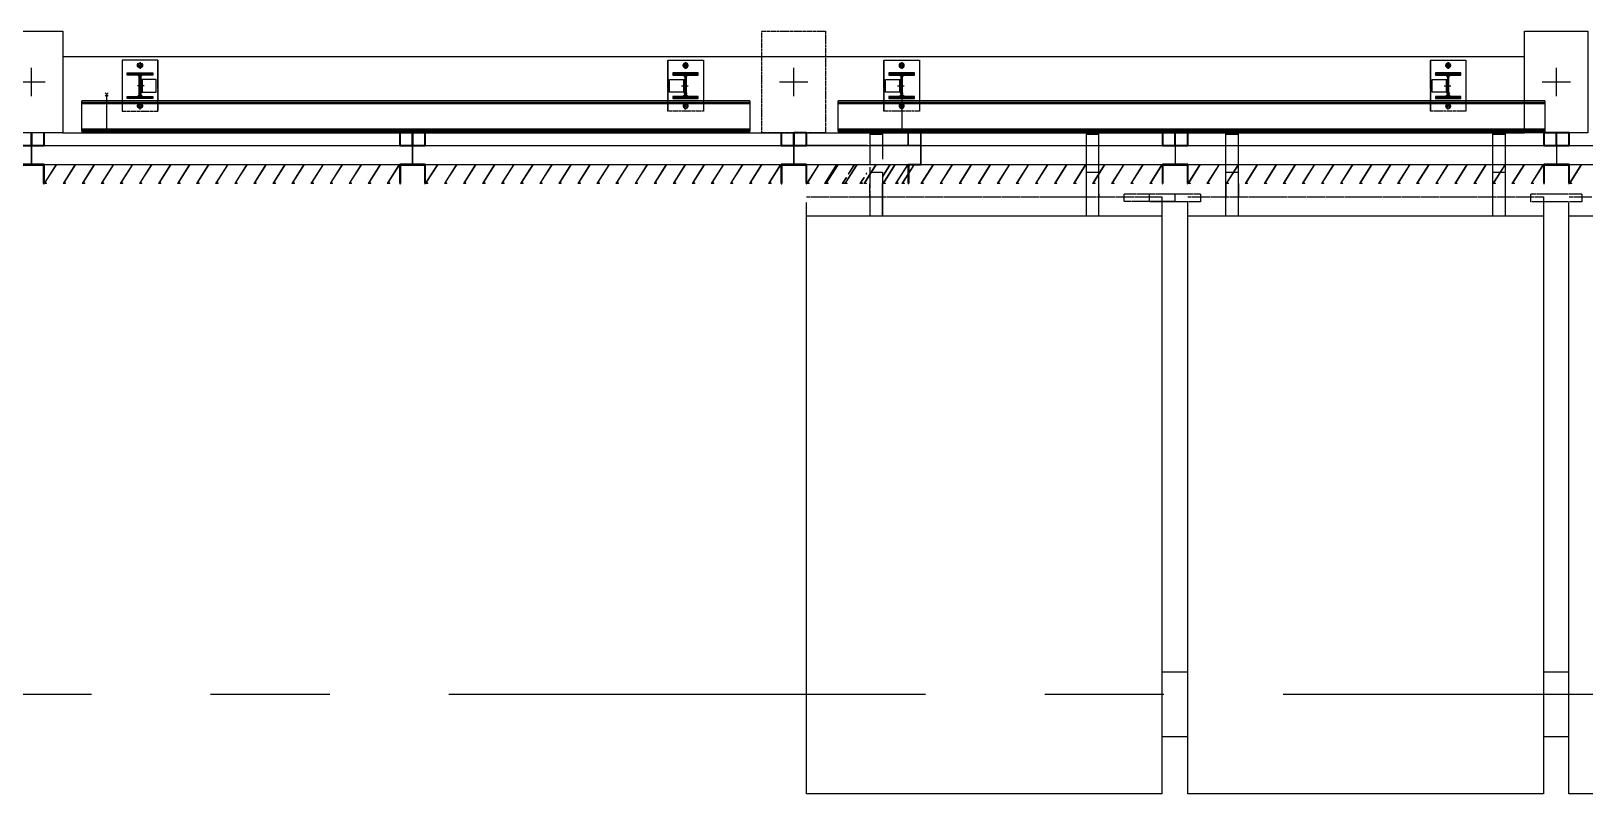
# Model space of a CAD drawing. Header units: millimetres. Extents: x 2519235 to 7246330, y 25937 to 201821.
# Drawn here: x 2530560 to 2536673, y 134715 to 137717 of the extents above; entities that cross this region are included whole.
import ezdxf
from ezdxf.enums import TextEntityAlignment as Align

# ---------------------------------------------------------------- set-up
doc = ezdxf.new("R2010")
doc.units = ezdxf.units.MM
for name, pattern in [('DXK_LINE_DOT2', [3.9198, 1.9599, -1.9599]), ('HIDDEN2', [4.7625, 3.175, -1.5875]), ('TA_GL_005.00000', [13.75, 5, -1.25, 1.25, -1.25, 5]), ('Xref-PLAN-106.940$0$HIDDEN2', [4.7625, 3.175, -1.5875])]:
    doc.linetypes.add(name, pattern=pattern)
for name, color, linetype in [('000 - 0_HIDE_OBJ_FRAMING_DEF_SUB_1', 7, 'Continuous'), ('000 - 0_SYM_DWG_GRID-BUBBLE_MAIN_COLOR_1', 7, 'Continuous'), ('000 - 0_SYM_DWG_GRIDLINE_MAIN_COLOR_251', 7, 'Continuous'), ('000 - EXISTING_CANOPY_MAIN_COLOR_1', 7, 'Continuous'), ('_BOLT-M10', 7, 'Continuous'), ('_C-SC', 7, 'Continuous'), ('_Hatch', 7, 'Continuous'), ('_LOUVER-SB', 7, 'Continuous'), ('A-GENM', 7, 'Continuous'), ('A-GLAZ-CURT', 7, 'Continuous'), ('Xref-PLAN-106.940$0$_C400-250', 7, 'Continuous'), ('Xref-PLAN-106.940$0$_Col-BOTTOM', 7, 'Xref-PLAN-106.940$0$HIDDEN2'), ('Xref-PLAN-106.940$0$_PP-Dim', 7, 'Continuous')]:
    doc.layers.add(name, color=color, linetype=linetype)
doc.styles.add('Arial', font='arial.ttf', dxfattribs={"height": 300})
doc.styles.add('TA', font='', dxfattribs={"height": 4.5})
doc.styles.get('TA').set_extended_font_data('Cordia New')

# ---------------------------------------------------------------- blocks, each defined once
blk = doc.blocks.new('_C-SC')
at = {"layer": '_Hatch'}
h = blk.add_hatch(dxfattribs=at)
h.set_pattern_fill('STEEL', scale=1.5)
h.set_pattern_definition([(45, (-1941.0177, -2436.031), (-3.367596, 3.367596), []), (45, (-1941.0177, -2433.6497), (-3.367596, 3.367596), [])])
h.paths.add_polyline_path([(3, 67), (3, 3, 0.414214), (13, -7), (50, -7), (50, -15), (-50, -15), (-50, -7), (-13, -7, 0.414214), (-3, 3), (-3, 67, 0.414214), (-13, 77), (-50, 77), (-50, 85), (50, 85), (50, 77), (13, 77, 0.414214)])
at = {"color": 7, "linetype": 'Continuous'}
for p, q in [((70, 135), (-70, 135)), ((-70, 135), (-70, -25)), ((70, 135), (70, -25))]:
    blk.add_line(p, q, dxfattribs=at)
at = {"color": 7, "linetype": 'DXK_LINE_DOT2'}
for p, q in [((-70, 135), (-70, -25)), ((70, 135), (-70, 135)), ((70, -25), (70, 135))]:
    blk.add_line(p, q, dxfattribs=at)
at = {"color": 7, "linetype": 'HIDDEN2'}
for p, q in [((-70, -25), (-70, -65)), ((-70, -30.1), (-70, -65)), ((70, -65), (70, -25)), ((70, -30.1), (70, -65)), ((-70, -65), (70, -65)), ((-70, -65), (70, -65))]:
    blk.add_line(p, q, dxfattribs=at)
at = {"color": 7}
blk.add_lwpolyline([(-50, 85), (50, 85), (50, 77), (13, 77, 0.414214), (3, 67), (3, 3, 0.414214), (13, -7), (50, -7), (50, -15), (-50, -15), (-50, -7), (-13, -7, 0.414214), (-3, 3), (-3, 67, 0.414214), (-13, 77), (-50, 77)], format="xyb", close=True, dxfattribs=at)
for points in [[(63, 60), (3, 60), (3, 10), (63, 10)], [(63, 60), (8, 60), (8, 10), (63, 10)]]:
    blk.add_lwpolyline(points, close=True, dxfattribs=at)
at = {"layer": '_BOLT-M10', "color": 7}
for p, q in [((0, 128.1), (0, 101.9)), ((-11.7, 115), (11.7, 115)), ((16, 35), (-10, 35)), ((3, 42), (-3, 42)), ((3, 28), (-3, 28)), ((8, 42), (3, 42)), ((8, 28), (3, 28))]:
    blk.add_line(p, q, dxfattribs=at)
blk.add_lwpolyline([(-8, 110.4), (0, 105.8), (8, 110.4), (8, 119.6), (0, 124.2), (-8, 119.6)], close=True, dxfattribs=at)
for radius in [10, 6.93]:
    blk.add_circle((0, 115), radius, dxfattribs=at)
at = {"layer": 'Defpoints', "color": 7}
for p, q in [((6.4, -6.4), (-6.4, 6.4)), ((-6.4, -6.4), (6.4, 6.4))]:
    blk.add_line(p, q, dxfattribs=at)
at = {"layer": 'Defpoints', "color": 7, "linetype": 'HIDDEN2'}
for p, q in [((-11.7, -45), (11.7, -45)), ((0, -58.1), (0, -31.9))]:
    blk.add_line(p, q, dxfattribs=at)
blk.add_lwpolyline([(-8, -40.4), (0, -35.8), (8, -40.4), (8, -49.6), (0, -54.2), (-8, -49.6)], close=True, dxfattribs=at)
for radius in [10, 6.93]:
    blk.add_circle((0, -45), radius, dxfattribs=at)
blk = doc.blocks.new('*U364')
at = {"color": 7}
for p, q in [((2530.7, -25), (-97.1, -25)), ((-97.1, -144.9), (-97.1, -25)), ((-97.1, -30.1), (2530.7, -30.1)), ((-97.1, -35.4), (2530.7, -35.4)), ((2530.7, -25), (2530.7, -144.9)), ((-97.1, -134.5), (2530.7, -134.5)), ((-97.1, -139.6), (2530.7, -139.6)), ((-97.1, -144.9), (2530.7, -144.9))]:
    blk.add_line(p, q, dxfattribs=at)
at = {"layer": 'Defpoints', "color": 7}
for p, q in [((6.4, -6.4), (-6.4, 6.4)), ((-6.4, -6.4), (6.4, 6.4)), ((0, 0), (0, -144.9))]:
    blk.add_line(p, q, dxfattribs=at)
blk = doc.blocks.new('DPA_CP_Entrance Louver Grill Vertical - Louver Grill Vertical Z-27946342-ENTRANCE 1 - LOWER ROOF LEVEL PLAN')
at = {"layer": '000 - 0_HIDE_OBJ_FRAMING_DEF_SUB_1', "color": 7, "lineweight": 35}
for p, q in [((-700, 200), (-702, 200)), ((-702, 200), (-702, 127)), ((-700, 125), (-700, 200)), ((702, 200), (700, 200)), ((700, 200), (700, 125)), ((702, 127), (702, 200)), ((-702, 127), (-750, 127)), ((-750, 127), (-750, 125)), ((-750, 125), (-700, 125)), ((700, 125), (750, 125)), ((750, 127), (702, 127)), ((750, 125), (750, 127)), ((-700, 50), (-750, 50)), ((-750, 50), (-750, 0.1)), ((-700, 0.1), (-700, 50)), ((750, 50), (700, 50)), ((700, 50), (700, 0)), ((700, 0), (750, 0)), ((750, 0), (750, 50))]:
    blk.add_line(p, q, dxfattribs=at)
at = {"layer": '000 - 0_HIDE_OBJ_FRAMING_DEF_SUB_1', "color": 7}
for p, q in [((-750, 50), (-750, 125)), ((750, 125), (-750, 125)), ((750, 125), (750, 50)), ((750, 50), (-750, 50))]:
    blk.add_line(p, q, dxfattribs=at)
blk = doc.blocks.new('DPA_CP_Entrance Louver Grill Vertical - Louver Grill Vertical Z-V2-ENTRANCE 1 - LOWER ROOF LEVEL PLAN')
at = {"layer": '000 - 0_HIDE_OBJ_FRAMING_DEF_SUB_1', "color": 7, "lineweight": 35}
for p, q in [((-700, 200), (-702, 200)), ((-702, 200), (-702, 127)), ((-700, 125), (-700, 200)), ((702, 200), (700, 200)), ((700, 200), (700, 125)), ((702, 127), (702, 200)), ((-702, 127), (-750, 127)), ((-750, 127), (-750, 125)), ((-750, 125), (-700, 125)), ((700, 125), (750, 125)), ((750, 127), (702, 127)), ((750, 125), (750, 127)), ((-700, 50), (-750, 50)), ((-750, 50), (-750, 0)), ((-750, 0), (-700, 0)), ((-700, 0), (-700, 50)), ((750, 50), (700, 50)), ((700, 50), (700, 0.1)), ((750, 0.1), (750, 50))]:
    blk.add_line(p, q, dxfattribs=at)
at = {"layer": '000 - 0_HIDE_OBJ_FRAMING_DEF_SUB_1', "color": 7}
for p, q in [((-750, 50), (-750, 125)), ((750, 125), (-750, 125)), ((750, 125), (750, 50)), ((750, 50), (-750, 50))]:
    blk.add_line(p, q, dxfattribs=at)
blk = doc.blocks.new('GM_Louver Grill Vertical Z1 - Z Profile-27946408-ENTRANCE 1 - LOWER ROOF LEVEL PLAN')
at = {"layer": '000 - 0_HIDE_OBJ_FRAMING_DEF_SUB_1', "color": 7, "lineweight": 9}
for p, q in [((46.4, 73), (0.1, 0)), ((3.7, 2), (50, 75)), ((50, 75), (40, 75)), ((40, 75), (40, 73)), ((40, 73), (46.4, 73)), ((0.1, 0), (30, 0)), ((30, 2), (3.7, 2)), ((30, 0), (30, 2))]:
    blk.add_line(p, q, dxfattribs=at)
blk = doc.blocks.new('DPA_CP_Entrance Louver Grill Vertical - Louver Grill Vertical Z-27953553-ENTRANCE 1 - LOWER ROOF LEVEL PLAN')
at = {"layer": '000 - 0_HIDE_OBJ_FRAMING_DEF_SUB_1', "color": 7, "lineweight": 35}
for p, q in [((-650, 200), (-652, 200)), ((-652, 200), (-652, 127)), ((-650, 125), (-650, 200)), ((652, 200), (650, 200)), ((650, 200), (650, 125)), ((652, 127), (652, 200)), ((-652, 127), (-700, 127)), ((-700, 127), (-700, 125)), ((-700, 125), (-650, 125)), ((650, 125), (700, 125)), ((700, 127), (652, 127)), ((700, 125), (700, 127)), ((-650, 50), (-700, 50)), ((-700, 50), (-700, 0)), ((-700, 0), (-650, 0)), ((-650, 0), (-650, 50)), ((700, 50), (650, 50)), ((650, 50), (650, 0)), ((650, 0), (700, 0)), ((700, 0), (700, 50))]:
    blk.add_line(p, q, dxfattribs=at)
at = {"layer": '000 - 0_HIDE_OBJ_FRAMING_DEF_SUB_1', "color": 7}
for p, q in [((-700, 50), (-700, 125)), ((700, 125), (-700, 125)), ((700, 125), (700, 50)), ((700, 50), (-700, 50))]:
    blk.add_line(p, q, dxfattribs=at)
blk = doc.blocks.new('DPA_CP_Entrance Louver Grill Vertical - Louver Grill Vertical Z-27954336-ENTRANCE 1 - LOWER ROOF LEVEL PLAN')
at = {"layer": '000 - 0_HIDE_OBJ_FRAMING_DEF_SUB_1', "color": 7}
for p, q in [((-200, 200), (-202, 200)), ((-202, 200), (-202, 127)), ((-202, 127), (-202, 200)), ((-202, 200), (-200, 200)), ((-200, 125), (-200, 200)), ((-200, 200), (-200, 125)), ((202, 200), (200, 200)), ((200, 200), (200, 125)), ((200, 125), (200, 200)), ((200, 200), (202, 200)), ((202, 127), (202, 200)), ((202, 200), (202, 127)), ((-202, 127), (-250, 127)), ((-250, 127), (-250, 125)), ((-250, 125), (-250, 127)), ((-250, 127), (-202, 127)), ((-250, 125), (-200, 125)), ((-200, 125), (-250, 125)), ((-250, 50), (-250, 125)), ((-250, 125), (-250, 50)), ((-99.2, 125), (-250, 125)), ((-99.2, 125), (-250, 125)), ((-250, 50), (-250, 125)), ((-250, 125), (-250, 50)), ((-99.2, 125), (-250, 125)), ((-99.2, 125), (-250, 125)), ((250, 125), (-36.3, 125)), ((250, 125), (-36.3, 125)), ((250, 125), (-36.3, 125)), ((250, 125), (-36.3, 125)), ((200, 125), (250, 125)), ((250, 125), (200, 125)), ((250, 127), (202, 127)), ((202, 127), (250, 127)), ((250, 125), (250, 127)), ((250, 127), (250, 125)), ((250, 50), (250, 125)), ((250, 125), (250, 50)), ((250, 50), (250, 125)), ((250, 125), (250, 50)), ((-250, 50), (-250, 0)), ((-200, 50), (-250, 50)), ((-250, 50), (-200, 50)), ((-250, 0), (-250, 50)), ((-250, 50), (-99.2, 50)), ((-99.2, 50), (-250, 50)), ((-250, 50), (-49.2, 50)), ((-49.2, 50), (-250, 50)), ((-250, 0), (-200, 0)), ((-200, 0), (-250, 0)), ((-200, 0), (-200, 50)), ((-200, 50), (-200, 0)), ((-39.2, 50), (250, 50)), ((250, 50), (-39.2, 50)), ((-39.2, 50), (250, 50)), ((250, 50), (-39.2, 50)), ((200, 50), (200, 0)), ((250, 50), (200, 50)), ((200, 50), (250, 50)), ((200, 0), (200, 50)), ((200, 0), (250, 0)), ((250, 0), (200, 0)), ((250, 0), (250, 50)), ((250, 50), (250, 0))]:
    blk.add_line(p, q, dxfattribs=at)
blk = doc.blocks.new('DPA_CP_Entrance Louver Grill Vertical - Louver Grill Vertical Z-27954203-ENTRANCE 1 - LOWER ROOF LEVEL PLAN')
at = {"layer": '000 - 0_HIDE_OBJ_FRAMING_DEF_SUB_1', "color": 7}
for p, q in [((-750, 127), (-750, 125)), ((-750, 125), (-750, 127)), ((-750, 125), (-744, 125)), ((-744, 125), (-750, 125)), ((-750, 50), (-750, 125)), ((-750, 125), (-750, 50)), ((-744, 125), (-750, 125)), ((-744, 125), (-750, 125)), ((-750, 50), (-750, 125)), ((-750, 125), (-750, 50)), ((-744, 125), (-750, 125)), ((-744, 125), (-750, 125)), ((-750, 50), (-750, 0)), ((-750, 0), (-750, 50))]:
    blk.add_line(p, q, dxfattribs=at)
blk = doc.blocks.new('GM_Louver Grill Vertical Z1 - Z Profile-27954269-ENTRANCE 1 - LOWER ROOF LEVEL PLAN')
at = {"layer": '000 - 0_HIDE_OBJ_FRAMING_DEF_SUB_1', "color": 7, "lineweight": 9}
for p, q in [((46.4, 73), (0.1, 0)), ((0.1, 0), (46.4, 73)), ((3.7, 2), (50, 75)), ((50, 75), (3.7, 2)), ((50, 75), (40, 75)), ((40, 75), (40, 73)), ((40, 73), (40, 75)), ((40, 75), (50, 75)), ((40, 73), (46.4, 73)), ((46.4, 73), (40, 73)), ((0.1, 0), (30, 0)), ((30, 0), (0.1, 0)), ((30, 2), (3.7, 2)), ((3.7, 2), (30, 2)), ((30, 0), (30, 2)), ((30, 2), (30, 0))]:
    blk.add_line(p, q, dxfattribs=at)
blk = doc.blocks.new('GM_Louver Grill Vertical Z1 - Z Profile-V106-ENTRANCE 1 - LOWER ROOF LEVEL PLAN')
at = {"layer": '000 - 0_HIDE_OBJ_FRAMING_DEF_SUB_1', "color": 7, "lineweight": 9}
for p, q in [((46.4, 73), (32.3, 50.9)), ((32.3, 50.9), (46.4, 73)), ((34.7, 50.9), (50, 75)), ((50, 75), (34.7, 50.9)), ((50, 75), (40, 75)), ((40, 75), (40, 73)), ((40, 73), (40, 75)), ((40, 75), (50, 75)), ((40, 73), (46.4, 73)), ((46.4, 73), (40, 73)), ((24.7, 38.9), (0.1, 0)), ((0.1, 0), (24.7, 38.9)), ((0.1, 0), (30, 0)), ((30, 0), (0.1, 0)), ((3.7, 2), (27.1, 38.9)), ((27.1, 38.9), (3.7, 2)), ((30, 2), (3.7, 2)), ((3.7, 2), (30, 2)), ((30, 0), (30, 2)), ((30, 2), (30, 0))]:
    blk.add_line(p, q, dxfattribs=at)
blk = doc.blocks.new('GM_Louver Grill Vertical Z1 - Z Profile-V107-ENTRANCE 1 - LOWER ROOF LEVEL PLAN')
at = {"layer": '000 - 0_HIDE_OBJ_FRAMING_DEF_SUB_1', "color": 7, "lineweight": 9}
for p, q in [((46.4, 73), (32.3, 50.9)), ((32.3, 50.9), (46.4, 73)), ((34.7, 50.9), (50, 75)), ((50, 75), (34.7, 50.9)), ((50, 75), (40, 75)), ((40, 75), (40, 73)), ((40, 73), (40, 75)), ((40, 75), (50, 75)), ((40, 73), (46.4, 73)), ((46.4, 73), (40, 73)), ((23.7, 33.5), (27.1, 38.9)), ((24.7, 38.9), (23.7, 37.2)), ((23.7, 37.2), (24.7, 38.9)), ((27.1, 38.9), (23.7, 33.5)), ((30, 2), (23.7, 2)), ((23.7, 2), (30, 2)), ((23.7, 0), (30, 0)), ((30, 0), (23.7, 0)), ((30, 0), (30, 2)), ((30, 2), (30, 0))]:
    blk.add_line(p, q, dxfattribs=at)
blk = doc.blocks.new('GM_Louver Grill Vertical Z1 - Z Profile-V108-ENTRANCE 1 - LOWER ROOF LEVEL PLAN')
at = {"layer": '000 - 0_HIDE_OBJ_FRAMING_DEF_SUB_1', "color": 7, "lineweight": 9}
for p, q in [((30.8, 48.5), (0.1, 0)), ((0.1, 0), (30.8, 48.5)), ((0.1, 0), (30, 0)), ((30, 0), (0.1, 0)), ((3.7, 2), (30.8, 44.8)), ((30.8, 44.8), (3.7, 2)), ((30, 2), (3.7, 2)), ((3.7, 2), (30, 2)), ((30, 0), (30, 2)), ((30, 2), (30, 0))]:
    blk.add_line(p, q, dxfattribs=at)
blk = doc.blocks.new('A$C7e7c92b9')
at = {"layer": 'A-GENM', "color": 7, "lineweight": 9, "rotation": 180}
for p in [(118720.2, 9933.5), (118793.7, 9933.5), (118867.2, 9933.5), (118940.8, 9933.5), (119014.3, 9933.5), (119087.8, 9933.5), (119161.4, 9933.5), (119234.9, 9933.5), (119308.4, 9933.5), (119381.9, 9933.5), (119455.5, 9933.5), (119529, 9933.5), (119602.5, 9933.5), (119676.1, 9933.5), (119749.6, 9933.5), (119823.1, 9933.5), (119896.6, 9933.5), (119970.2, 9933.5), (120120.2, 9933.5), (120195.2, 9933.5), (120270.2, 9933.5), (120345.2, 9933.5), (120420.2, 9933.5), (120495.2, 9933.5), (120570.2, 9933.5), (120645.2, 9933.5), (120720.2, 9933.5), (120795.2, 9933.5), (120870.2, 9933.5), (120945.2, 9933.5), (121020.2, 9933.5), (121095.2, 9933.5), (121170.2, 9933.5), (121245.2, 9933.5), (121320.2, 9933.5), (121395.2, 9933.5), (121470.2, 9933.5), (121620.2, 9933.5), (121695.2, 9933.5), (121770.2, 9933.5), (121845.2, 9933.5), (121920.2, 9933.5), (121995.2, 9933.5), (122070.2, 9933.5), (122145.2, 9933.5), (122220.2, 9933.5), (122295.2, 9933.5), (122370.2, 9933.5), (122445.2, 9933.5), (122520.2, 9933.5), (122595.2, 9933.5), (122670.2, 9933.5), (122745.2, 9933.5), (122820.2, 9933.5), (122895.2, 9933.5), (122970.2, 9933.5), (123120.2, 9933.5), (123195.2, 9933.5), (123270.2, 9933.5), (123345.2, 9933.5), (123420.2, 9933.5), (123495.2, 9933.5), (123570.2, 9933.5), (123645.2, 9933.5), (123720.2, 9933.5), (123795.2, 9933.5), (123870.2, 9933.5), (123945.2, 9933.5), (124020.2, 9933.5), (124095.2, 9933.5), (124170.2, 9933.5), (124245.2, 9933.5), (124320.2, 9933.5), (124395.2, 9933.5), (124470.2, 9933.5), (124620.2, 9933.5), (124695.2, 9933.5), (124770.2, 9933.5), (124845.2, 9933.5), (124920.2, 9933.5), (124995.2, 9933.5), (125070.2, 9933.5), (125145.2, 9933.5), (125220.2, 9933.5), (125295.2, 9933.5), (125370.2, 9933.5), (125445.2, 9933.5), (125520.2, 9933.5), (125595.2, 9933.5), (125670.2, 9933.5), (125745.2, 9933.5), (125820.2, 9933.5), (125895.2, 9933.5), (125970.2, 9933.5), (126120.2, 9933.5), (126195.2, 9933.5), (126270.2, 9933.5), (126345.2, 9933.5), (126420.2, 9933.5), (126495.2, 9933.5), (126570.2, 9933.5), (126645.2, 9933.5), (126720.2, 9933.5), (126795.2, 9933.5), (126870.2, 9933.5), (126945.2, 9933.5), (127020.2, 9933.5), (127095.2, 9933.5), (127170.2, 9933.5), (127245.2, 9933.5), (127320.2, 9933.5), (127395.2, 9933.5), (127470.2, 9933.5)]:
    blk.add_blockref('GM_Louver Grill Vertical Z1 - Z Profile-27946408-ENTRANCE 1 - LOWER ROOF LEVEL PLAN', p, dxfattribs=at)
at = {"layer": 'A-GENM', "color": 7, "rotation": 180}
for name, p in [('GM_Louver Grill Vertical Z1 - Z Profile-27954269-ENTRANCE 1 - LOWER ROOF LEVEL PLAN', (127620.2, 9933.5)), ('GM_Louver Grill Vertical Z1 - Z Profile-27954269-ENTRANCE 1 - LOWER ROOF LEVEL PLAN', (127690.2, 9933.5)), ('GM_Louver Grill Vertical Z1 - Z Profile-V106-ENTRANCE 1 - LOWER ROOF LEVEL PLAN', (127760.2, 9933.5)), ('GM_Louver Grill Vertical Z1 - Z Profile-V107-ENTRANCE 1 - LOWER ROOF LEVEL PLAN', (127830.2, 9933.5)), ('GM_Louver Grill Vertical Z1 - Z Profile-V108-ENTRANCE 1 - LOWER ROOF LEVEL PLAN', (127900.2, 9933.5)), ('GM_Louver Grill Vertical Z1 - Z Profile-27954269-ENTRANCE 1 - LOWER ROOF LEVEL PLAN', (127970.2, 9933.5))]:
    blk.add_blockref(name, p, dxfattribs=at)
at = {"layer": 'A-GLAZ-CURT', "color": 7, "rotation": 180}
for name, p in [('DPA_CP_Entrance Louver Grill Vertical - Louver Grill Vertical Z-27953553-ENTRANCE 1 - LOWER ROOF LEVEL PLAN', (119320.2, 10058.5)), ('DPA_CP_Entrance Louver Grill Vertical - Louver Grill Vertical Z-27946342-ENTRANCE 1 - LOWER ROOF LEVEL PLAN', (120770.2, 10058.5)), ('DPA_CP_Entrance Louver Grill Vertical - Louver Grill Vertical Z-V2-ENTRANCE 1 - LOWER ROOF LEVEL PLAN', (122270.2, 10058.5)), ('DPA_CP_Entrance Louver Grill Vertical - Louver Grill Vertical Z-27946342-ENTRANCE 1 - LOWER ROOF LEVEL PLAN', (123770.2, 10058.5)), ('DPA_CP_Entrance Louver Grill Vertical - Louver Grill Vertical Z-V2-ENTRANCE 1 - LOWER ROOF LEVEL PLAN', (125270.2, 10058.5)), ('DPA_CP_Entrance Louver Grill Vertical - Louver Grill Vertical Z-27946342-ENTRANCE 1 - LOWER ROOF LEVEL PLAN', (126770.2, 10058.5)), ('DPA_CP_Entrance Louver Grill Vertical - Louver Grill Vertical Z-27954203-ENTRANCE 1 - LOWER ROOF LEVEL PLAN', (126770.2, 10058.5)), ('DPA_CP_Entrance Louver Grill Vertical - Louver Grill Vertical Z-27954336-ENTRANCE 1 - LOWER ROOF LEVEL PLAN', (127770.2, 10058.5))]:
    blk.add_blockref(name, p, dxfattribs=at)
blk = doc.blocks.new('Xref-PLAN-106.940$0$_C400-250')
at = {"color": 7}
blk.add_lwpolyline([(125, 0), (125, -400), (-125, -400), (-125, 0)], close=True, dxfattribs=at)
at = {"layer": 'Defpoints', "color": 7}
for p, q in [((0, -144.1), (0, -255.9)), ((-55.9, -200), (55.9, -200))]:
    blk.add_line(p, q, dxfattribs=at)
blk = doc.blocks.new('Xref-PLAN-106.940')
at = {"layer": 'Xref-PLAN-106.940$0$_PP-Dim', "color": 7}
for p, q in [((124644.2, 10358.4), (130394.2, 10358.4)), ((124644.2, 10058.4), (130394.2, 10058.4))]:
    blk.add_line(p, q, dxfattribs=at)
at = {"layer": 'Xref-PLAN-106.940$0$_C400-250', "color": 7}
for p in [(124519.2, 10458.4), (130519.2, 10458.4)]:
    blk.add_blockref('Xref-PLAN-106.940$0$_C400-250', p, dxfattribs=at)
at = {"layer": 'Xref-PLAN-106.940$0$_Col-BOTTOM', "color": 7}
blk.add_blockref('Xref-PLAN-106.940$0$_C400-250', (127519.2, 10458.4), dxfattribs=at)
blk = doc.blocks.new('*U413')
at = {"color": 7}
for p, q in [((2530.7, -25), (-250, -25)), ((-250, -144.9), (-250, -25)), ((-250, -30.1), (2530.7, -30.1)), ((-250, -35.4), (2530.7, -35.4)), ((2530.7, -25), (2530.7, -144.9)), ((-250, -134.5), (2530.7, -134.5)), ((-250, -139.6), (2530.7, -139.6)), ((-250, -144.9), (2530.7, -144.9))]:
    blk.add_line(p, q, dxfattribs=at)
at = {"layer": 'Defpoints', "color": 7}
for p, q in [((6.4, -6.4), (-6.4, 6.4)), ((-6.4, -6.4), (6.4, 6.4)), ((0, 0), (0, -144.9))]:
    blk.add_line(p, q, dxfattribs=at)
blk = doc.blocks.new('A$C53fc0519')
at = {"layer": '000 - EXISTING_CANOPY_MAIN_COLOR_1', "color": 7}
for p, q in [((10500, -13147.9), (10550, -13147.9)), ((10500, -13147.9), (10500, -13275)), ((10500, -13153.4), (10550, -13153.4)), ((10550, -13147.9), (10550, -13252)), ((11350, -13147.9), (11400, -13147.9)), ((11350, -13147.9), (11350, -13475)), ((11350, -13153.4), (11400, -13153.4)), ((11400, -13475), (11400, -13147.9)), ((11900, -13147.9), (11950, -13147.9)), ((11900, -13475), (11900, -13147.9)), ((11900, -13153.4), (11950, -13153.4)), ((11950, -13475), (11950, -13147.9)), ((13000, -13147.9), (12950, -13147.9)), ((12950, -13475), (12950, -13147.9)), ((12950, -13153.4), (13000, -13153.4)), ((13000, -13475), (13000, -13147.9)), ((10500, -13283), (10500, -13367)), ((10500, -13302.9), (10550, -13302.9)), ((10550, -13302.9), (10550, -13475)), ((11350, -13272.9), (11400, -13272.9)), ((11350, -13302.9), (11400, -13302.9)), ((11900, -13272.9), (11950, -13272.9)), ((11900, -13302.9), (11950, -13302.9)), ((12950, -13272.9), (13000, -13272.9)), ((12950, -13302.9), (13000, -13302.9)), ((10500, -13384), (10500, -13349.1)), ((10500, -13375), (10500, -13475)), ((10550, -13347.1), (10550, -13400)), ((10550, -13400), (10550, -13347.1)), ((11350, -13348.3), (11350, -13400)), ((11400, -13384), (11400, -13349.1)), ((11900, -13347.1), (11900, -13400)), ((11950, -13348.3), (11950, -13400)), ((12950, -13400), (12950, -13347.1)), ((13000, -13400), (13000, -13348.3)), ((10250, -15750), (10250, -13422.1)), ((10250.8, -13400), (10264.9, -13400)), ((10267.2, -13400), (10339.9, -13400)), ((10342.2, -13400), (10414.9, -13400)), ((10400, -13400), (10414.9, -13400)), ((10417.2, -13400), (10489.9, -13400)), ((10417.2, -13400), (10489.9, -13400)), ((10492.2, -13400), (10500, -13400)), ((10492.2, -13400), (10564.9, -13400)), ((10500, -13400), (10500, -13387.8)), ((10550, -13475), (10550, -13402.9)), ((10567.2, -13400), (10639.9, -13400)), ((10642.2, -13400), (10714.9, -13400)), ((10717.2, -13400), (10789.9, -13400)), ((10792.2, -13400), (10864.9, -13400)), ((10867.2, -13400), (10939.9, -13400)), ((10942.2, -13400), (11014.9, -13400)), ((11017.2, -13400), (11089.9, -13400)), ((11092.2, -13400), (11164.9, -13400)), ((11167.2, -13400), (11239.9, -13400)), ((11242.2, -13400), (11314.9, -13400)), ((11317.2, -13400), (11389.9, -13400)), ((11392.2, -13400), (11464.9, -13400)), ((11400, -13387.8), (11400, -13400)), ((11467.2, -13400), (11539.9, -13400)), ((11546.2, -13390), (11500, -13390)), ((11500, -13417.3), (11500, -13390)), ((11500, -13417.3), (11528.9, -13417.3)), ((11531.2, -13417.3), (11603.9, -13417.3)), ((11542.2, -13400), (11614.9, -13400)), ((11621.2, -13390), (11548.6, -13390)), ((11600, -13420), (11600, -13390)), ((11602.2, -13420), (11600, -13420)), ((11650.9, -13420), (11604.6, -13420)), ((11606.2, -13417.3), (11651, -13417.3)), ((11617.2, -13400), (11650, -13400)), ((11650.8, -13390), (11623.6, -13390)), ((11650, -15750), (11650, -13400)), ((11748.8, -13390), (11652.8, -13390)), ((11652.8, -13417.3), (11700, -13417.3)), ((11748.8, -13420), (11652.8, -13420)), ((11700, -13390), (11700, -13417.3)), ((11750, -15750), (11750, -13422.1)), ((11771.2, -13390), (11750.8, -13390)), ((11750.8, -13400), (11764.9, -13400)), ((11752.2, -13420), (11750.8, -13420)), ((11800, -13420), (11754.6, -13420)), ((11767.2, -13400), (11839.9, -13400)), ((11800, -13390), (11773.6, -13390)), ((11800, -13390), (11800, -13420)), ((11842.2, -13400), (11914.9, -13400)), ((11917.2, -13400), (11989.9, -13400)), ((11992.2, -13400), (12064.9, -13400)), ((12067.2, -13400), (12139.9, -13400)), ((12142.2, -13400), (12214.9, -13400)), ((12217.2, -13400), (12289.9, -13400)), ((12292.2, -13400), (12364.9, -13400)), ((12367.2, -13400), (12439.9, -13400)), ((12442.2, -13400), (12514.9, -13400)), ((12517.2, -13400), (12589.9, -13400)), ((12592.2, -13400), (12664.9, -13400)), ((12667.2, -13400), (12739.9, -13400)), ((12742.2, -13400), (12814.9, -13400)), ((12817.2, -13400), (12889.9, -13400)), ((12892.2, -13400), (12964.9, -13400)), ((12967.2, -13400), (13039.9, -13400)), ((13042.2, -13400), (13114.9, -13400)), ((13121.2, -13390), (13100, -13390)), ((13100, -13420), (13100, -13390)), ((13102.2, -13420), (13100, -13420)), ((13150.9, -13420), (13104.6, -13420)), ((13117.2, -13400), (13150, -13400)), ((13150.8, -13390), (13123.6, -13390)), ((13150, -13400), (13150, -15750)), ((13248.8, -13390), (13152.8, -13390)), ((13248.8, -13420), (13152.8, -13420)), ((13250, -15750), (13250, -13422.1)), ((13271.2, -13390), (13250.8, -13390)), ((13250.8, -13400), (13264.9, -13400)), ((13252.2, -13420), (13250.8, -13420)), ((13300, -13420), (13254.6, -13420)), ((13267.2, -13400), (13339.9, -13400)), ((13300, -13390), (13273.6, -13390)), ((13300, -13390), (13300, -13420)), ((10250, -13475), (11650, -13475)), ((11750, -13475), (13150, -13475)), ((13250, -13475), (14650, -13475)), ((11750, -15270.4), (11650, -15270.4)), ((11750, -15270.4), (11650, -15270.4)), ((11700, -15270.4), (11650, -15270.4)), ((13250, -15270.4), (13150, -15270.4)), ((13250, -15270.4), (13150, -15270.4)), ((11750, -15525), (11650, -15525)), ((13250, -15525), (13150, -15525)), ((11650, -15750), (10250, -15750)), ((13150, -15750), (11750, -15750)), ((14650, -15750), (13250, -15750))]:
    blk.add_line(p, q, dxfattribs=at)
blk = doc.blocks.new('*U439')
at = {"layer": '000 - 0_SYM_DWG_GRIDLINE_MAIN_COLOR_251', "color": 7, "linetype": 'ByBlock', "ltscale": 5}
blk.add_line((13.333, 0), (-589.333, 0), dxfattribs=at)
at = {"color": 7, "style": 'TA', "flags": 1}
blk.add_attdef('LOCATION', (6, -6), '', height=4.5, rotation=270, dxfattribs=at)
at = {"layer": '000 - 0_SYM_DWG_GRID-BUBBLE_MAIN_COLOR_1', "color": 7, "style": 'Arial'}
blk.add_attdef('GRID-HEAD', text='', height=4, rotation=180, dxfattribs=at).set_placement((50, 0), align=Align.MIDDLE_CENTER)

msp = doc.modelspace()

# ---------------------------------------------------------------- linework, layer by layer
at = {"layer": 'A-GENM', "color": 7, "lineweight": 9}
for p, q in [((2533657.204, 137190.068), (2533610.937, 137117.068)), ((2533614.569, 137119.068), (2533660.836, 137192.068)), ((2533660.836, 137192.068), (2533630.937, 137192.068)), ((2533630.937, 137192.068), (2533630.937, 137190.068)), ((2533630.937, 137190.068), (2533657.204, 137190.068)), ((2533732.204, 137190.068), (2533685.937, 137117.068)), ((2533689.569, 137119.068), (2533735.836, 137192.068)), ((2533735.836, 137192.068), (2533705.937, 137192.068)), ((2533705.937, 137192.068), (2533705.937, 137190.068)), ((2533705.937, 137190.068), (2533732.204, 137190.068)), ((2533807.204, 137190.068), (2533760.937, 137117.068)), ((2533764.569, 137119.068), (2533810.836, 137192.068)), ((2533810.836, 137192.068), (2533780.937, 137192.068)), ((2533780.937, 137192.068), (2533780.937, 137190.068)), ((2533780.937, 137190.068), (2533807.204, 137190.068)), ((2533882.204, 137190.068), (2533835.937, 137117.068)), ((2533839.569, 137119.068), (2533885.836, 137192.068)), ((2533885.836, 137192.068), (2533855.937, 137192.068)), ((2533855.937, 137192.068), (2533855.937, 137190.068)), ((2533855.937, 137190.068), (2533882.204, 137190.068)), ((2533957.204, 137190.068), (2533910.937, 137117.068)), ((2533914.569, 137119.068), (2533960.836, 137192.068)), ((2533960.836, 137192.068), (2533930.937, 137192.068)), ((2533930.937, 137192.068), (2533930.937, 137190.068)), ((2533930.937, 137190.068), (2533957.204, 137190.068)), ((2534032.204, 137190.068), (2533985.937, 137117.068)), ((2533989.569, 137119.068), (2534035.836, 137192.068)), ((2534035.836, 137192.068), (2534005.937, 137192.068)), ((2534005.937, 137192.068), (2534005.937, 137190.068)), ((2534005.937, 137190.068), (2534032.204, 137190.068)), ((2534107.204, 137190.068), (2534060.937, 137117.068)), ((2534064.569, 137119.068), (2534110.836, 137192.068)), ((2534110.836, 137192.068), (2534080.937, 137192.068)), ((2534080.937, 137192.068), (2534080.937, 137190.068)), ((2534080.937, 137190.068), (2534107.204, 137190.068)), ((2534182.204, 137190.068), (2534135.937, 137117.068)), ((2534139.569, 137119.068), (2534185.836, 137192.068)), ((2534185.836, 137192.068), (2534155.937, 137192.068)), ((2534155.937, 137192.068), (2534155.937, 137190.068)), ((2534155.937, 137190.068), (2534182.204, 137190.068)), ((2534257.204, 137190.068), (2534210.937, 137117.068)), ((2534214.569, 137119.068), (2534260.836, 137192.068)), ((2534260.836, 137192.068), (2534230.937, 137192.068)), ((2534230.937, 137192.068), (2534230.937, 137190.068)), ((2534230.937, 137190.068), (2534257.204, 137190.068)), ((2534332.204, 137190.068), (2534285.937, 137117.068)), ((2534289.569, 137119.068), (2534335.836, 137192.068)), ((2534335.836, 137192.068), (2534305.937, 137192.068)), ((2534305.937, 137192.068), (2534305.937, 137190.068)), ((2534305.937, 137190.068), (2534332.204, 137190.068)), ((2534407.204, 137190.068), (2534360.937, 137117.068)), ((2534364.569, 137119.068), (2534410.836, 137192.068)), ((2534410.836, 137192.068), (2534380.937, 137192.068)), ((2534380.937, 137192.068), (2534380.937, 137190.068)), ((2534380.937, 137190.068), (2534407.204, 137190.068)), ((2534482.204, 137190.068), (2534435.937, 137117.068)), ((2534439.569, 137119.068), (2534485.836, 137192.068)), ((2534485.836, 137192.068), (2534455.937, 137192.068)), ((2534455.937, 137192.068), (2534455.937, 137190.068)), ((2534455.937, 137190.068), (2534482.204, 137190.068)), ((2534557.204, 137190.068), (2534510.937, 137117.068)), ((2534514.569, 137119.068), (2534560.836, 137192.068)), ((2534560.836, 137192.068), (2534530.937, 137192.068)), ((2534530.937, 137192.068), (2534530.937, 137190.068)), ((2534530.937, 137190.068), (2534557.204, 137190.068)), ((2534632.204, 137190.068), (2534585.937, 137117.068)), ((2534589.569, 137119.068), (2534635.836, 137192.068)), ((2534635.836, 137192.068), (2534605.937, 137192.068)), ((2534605.937, 137192.068), (2534605.937, 137190.068)), ((2534605.937, 137190.068), (2534632.204, 137190.068)), ((2534707.204, 137190.068), (2534660.937, 137117.068)), ((2534664.569, 137119.068), (2534710.836, 137192.068)), ((2534710.836, 137192.068), (2534680.937, 137192.068)), ((2534680.937, 137192.068), (2534680.937, 137190.068)), ((2534680.937, 137190.068), (2534707.204, 137190.068)), ((2534782.204, 137190.068), (2534735.937, 137117.068)), ((2534739.569, 137119.068), (2534785.836, 137192.068)), ((2534785.836, 137192.068), (2534755.937, 137192.068)), ((2534755.937, 137192.068), (2534755.937, 137190.068)), ((2534755.937, 137190.068), (2534782.204, 137190.068)), ((2534857.204, 137190.068), (2534810.937, 137117.068)), ((2534814.569, 137119.068), (2534860.836, 137192.068)), ((2534860.836, 137192.068), (2534830.937, 137192.068)), ((2534830.937, 137192.068), (2534830.937, 137190.068)), ((2534830.937, 137190.068), (2534857.204, 137190.068)), ((2534932.204, 137190.068), (2534885.937, 137117.068)), ((2534889.569, 137119.068), (2534935.836, 137192.068)), ((2534935.836, 137192.068), (2534905.937, 137192.068)), ((2534905.937, 137192.068), (2534905.937, 137190.068)), ((2534905.937, 137190.068), (2534932.204, 137190.068)), ((2535007.204, 137190.068), (2534960.937, 137117.068)), ((2534964.569, 137119.068), (2535010.836, 137192.068)), ((2535010.836, 137192.068), (2534980.937, 137192.068)), ((2534980.937, 137192.068), (2534980.937, 137190.068)), ((2534980.937, 137190.068), (2535007.204, 137190.068)), ((2535157.204, 137190.068), (2535110.937, 137117.068)), ((2535114.569, 137119.068), (2535160.836, 137192.068)), ((2535160.836, 137192.068), (2535130.937, 137192.068)), ((2535130.937, 137192.068), (2535130.937, 137190.068)), ((2535130.937, 137190.068), (2535157.204, 137190.068)), ((2535232.204, 137190.068), (2535185.937, 137117.068)), ((2535189.569, 137119.068), (2535235.836, 137192.068)), ((2535235.836, 137192.068), (2535205.937, 137192.068)), ((2535205.937, 137192.068), (2535205.937, 137190.068)), ((2535205.937, 137190.068), (2535232.204, 137190.068)), ((2535307.204, 137190.068), (2535260.937, 137117.068)), ((2535264.569, 137119.068), (2535310.836, 137192.068)), ((2535310.836, 137192.068), (2535280.937, 137192.068)), ((2535280.937, 137192.068), (2535280.937, 137190.068)), ((2535280.937, 137190.068), (2535307.204, 137190.068)), ((2535382.204, 137190.068), (2535335.937, 137117.068)), ((2535339.569, 137119.068), (2535385.836, 137192.068)), ((2535385.836, 137192.068), (2535355.937, 137192.068)), ((2535355.937, 137192.068), (2535355.937, 137190.068)), ((2535355.937, 137190.068), (2535382.204, 137190.068)), ((2535457.204, 137190.068), (2535410.937, 137117.068)), ((2535414.569, 137119.068), (2535460.836, 137192.068)), ((2535460.836, 137192.068), (2535430.937, 137192.068)), ((2535430.937, 137192.068), (2535430.937, 137190.068)), ((2535430.937, 137190.068), (2535457.204, 137190.068)), ((2535532.204, 137190.068), (2535485.937, 137117.068)), ((2535489.569, 137119.068), (2535535.836, 137192.068)), ((2535535.836, 137192.068), (2535505.937, 137192.068)), ((2535505.937, 137192.068), (2535505.937, 137190.068)), ((2535505.937, 137190.068), (2535532.204, 137190.068)), ((2535607.204, 137190.068), (2535560.937, 137117.068)), ((2535564.569, 137119.068), (2535610.836, 137192.068)), ((2535610.836, 137192.068), (2535580.937, 137192.068)), ((2535580.937, 137192.068), (2535580.937, 137190.068)), ((2535580.937, 137190.068), (2535607.204, 137190.068)), ((2535682.204, 137190.068), (2535635.937, 137117.068)), ((2535639.569, 137119.068), (2535685.836, 137192.068)), ((2535685.836, 137192.068), (2535655.937, 137192.068)), ((2535655.937, 137192.068), (2535655.937, 137190.068)), ((2535655.937, 137190.068), (2535682.204, 137190.068)), ((2535757.204, 137190.068), (2535710.937, 137117.068)), ((2535714.569, 137119.068), (2535760.836, 137192.068)), ((2535760.836, 137192.068), (2535730.937, 137192.068)), ((2535730.937, 137192.068), (2535730.937, 137190.068)), ((2535730.937, 137190.068), (2535757.204, 137190.068)), ((2535832.204, 137190.068), (2535785.937, 137117.068)), ((2535789.569, 137119.068), (2535835.836, 137192.068)), ((2535835.836, 137192.068), (2535805.937, 137192.068)), ((2535805.937, 137192.068), (2535805.937, 137190.068)), ((2535805.937, 137190.068), (2535832.204, 137190.068)), ((2535907.204, 137190.068), (2535860.937, 137117.068)), ((2535864.569, 137119.068), (2535910.836, 137192.068)), ((2535910.836, 137192.068), (2535880.937, 137192.068)), ((2535880.937, 137192.068), (2535880.937, 137190.068)), ((2535880.937, 137190.068), (2535907.204, 137190.068)), ((2535982.204, 137190.068), (2535935.937, 137117.068)), ((2535939.569, 137119.068), (2535985.836, 137192.068)), ((2535985.836, 137192.068), (2535955.937, 137192.068)), ((2535955.937, 137192.068), (2535955.937, 137190.068)), ((2535955.937, 137190.068), (2535982.204, 137190.068)), ((2536057.204, 137190.068), (2536010.937, 137117.068)), ((2536014.569, 137119.068), (2536060.836, 137192.068)), ((2536060.836, 137192.068), (2536030.937, 137192.068)), ((2536030.937, 137192.068), (2536030.937, 137190.068)), ((2536030.937, 137190.068), (2536057.204, 137190.068)), ((2536132.204, 137190.068), (2536085.937, 137117.068)), ((2536089.569, 137119.068), (2536135.836, 137192.068)), ((2536135.836, 137192.068), (2536105.937, 137192.068)), ((2536105.937, 137192.068), (2536105.937, 137190.068)), ((2536105.937, 137190.068), (2536132.204, 137190.068)), ((2536207.204, 137190.068), (2536160.937, 137117.068)), ((2536164.569, 137119.068), (2536210.836, 137192.068)), ((2536210.836, 137192.068), (2536180.937, 137192.068)), ((2536180.937, 137192.068), (2536180.937, 137190.068)), ((2536180.937, 137190.068), (2536207.204, 137190.068)), ((2536282.204, 137190.068), (2536235.937, 137117.068)), ((2536239.569, 137119.068), (2536285.836, 137192.068)), ((2536285.836, 137192.068), (2536255.937, 137192.068)), ((2536255.937, 137192.068), (2536255.937, 137190.068)), ((2536255.937, 137190.068), (2536282.204, 137190.068)), ((2536357.204, 137190.068), (2536310.937, 137117.068)), ((2536314.569, 137119.068), (2536360.836, 137192.068)), ((2536360.836, 137192.068), (2536330.937, 137192.068)), ((2536330.937, 137192.068), (2536330.937, 137190.068)), ((2536330.937, 137190.068), (2536357.204, 137190.068)), ((2536432.204, 137190.068), (2536385.937, 137117.068)), ((2536389.569, 137119.068), (2536435.836, 137192.068)), ((2536435.836, 137192.068), (2536405.937, 137192.068)), ((2536405.937, 137192.068), (2536405.937, 137190.068)), ((2536405.937, 137190.068), (2536432.204, 137190.068)), ((2536507.204, 137190.068), (2536460.937, 137117.068)), ((2536464.569, 137119.068), (2536510.836, 137192.068)), ((2536510.836, 137192.068), (2536480.937, 137192.068)), ((2536480.937, 137192.068), (2536480.937, 137190.068)), ((2536480.937, 137190.068), (2536507.204, 137190.068)), ((2536657.204, 137190.068), (2536610.937, 137117.068)), ((2536614.569, 137119.068), (2536660.836, 137192.068)), ((2536660.836, 137192.068), (2536630.937, 137192.068)), ((2536630.937, 137192.068), (2536630.937, 137190.068)), ((2536630.937, 137190.068), (2536657.204, 137190.068)), ((2533610.937, 137117.068), (2533620.937, 137117.068)), ((2533620.937, 137119.068), (2533614.569, 137119.068)), ((2533620.937, 137117.068), (2533620.937, 137119.068)), ((2533685.937, 137117.068), (2533695.937, 137117.068)), ((2533695.937, 137119.068), (2533689.569, 137119.068)), ((2533695.937, 137117.068), (2533695.937, 137119.068)), ((2533760.937, 137117.068), (2533770.937, 137117.068)), ((2533770.937, 137119.068), (2533764.569, 137119.068)), ((2533770.937, 137117.068), (2533770.937, 137119.068)), ((2533835.937, 137117.068), (2533845.937, 137117.068)), ((2533845.937, 137119.068), (2533839.569, 137119.068)), ((2533845.937, 137117.068), (2533845.937, 137119.068)), ((2533910.937, 137117.068), (2533920.937, 137117.068)), ((2533920.937, 137119.068), (2533914.569, 137119.068)), ((2533920.937, 137117.068), (2533920.937, 137119.068)), ((2533985.937, 137117.068), (2533995.937, 137117.068)), ((2533995.937, 137119.068), (2533989.569, 137119.068)), ((2533995.937, 137117.068), (2533995.937, 137119.068)), ((2534060.937, 137117.068), (2534070.937, 137117.068)), ((2534070.937, 137119.068), (2534064.569, 137119.068)), ((2534070.937, 137117.068), (2534070.937, 137119.068)), ((2534135.937, 137117.068), (2534145.937, 137117.068)), ((2534145.937, 137119.068), (2534139.569, 137119.068)), ((2534145.937, 137117.068), (2534145.937, 137119.068)), ((2534210.937, 137117.068), (2534220.937, 137117.068)), ((2534220.937, 137119.068), (2534214.569, 137119.068)), ((2534220.937, 137117.068), (2534220.937, 137119.068)), ((2534285.937, 137117.068), (2534295.937, 137117.068)), ((2534295.937, 137119.068), (2534289.569, 137119.068)), ((2534295.937, 137117.068), (2534295.937, 137119.068)), ((2534360.937, 137117.068), (2534370.937, 137117.068)), ((2534370.937, 137119.068), (2534364.569, 137119.068)), ((2534370.937, 137117.068), (2534370.937, 137119.068)), ((2534435.937, 137117.068), (2534445.937, 137117.068)), ((2534445.937, 137119.068), (2534439.569, 137119.068)), ((2534445.937, 137117.068), (2534445.937, 137119.068)), ((2534510.937, 137117.068), (2534520.937, 137117.068)), ((2534520.937, 137119.068), (2534514.569, 137119.068)), ((2534520.937, 137117.068), (2534520.937, 137119.068)), ((2534585.937, 137117.068), (2534595.937, 137117.068)), ((2534595.937, 137119.068), (2534589.569, 137119.068)), ((2534595.937, 137117.068), (2534595.937, 137119.068)), ((2534660.937, 137117.068), (2534670.937, 137117.068)), ((2534670.937, 137119.068), (2534664.569, 137119.068)), ((2534670.937, 137117.068), (2534670.937, 137119.068)), ((2534735.937, 137117.068), (2534745.937, 137117.068)), ((2534745.937, 137119.068), (2534739.569, 137119.068)), ((2534745.937, 137117.068), (2534745.937, 137119.068)), ((2534810.937, 137117.068), (2534820.937, 137117.068)), ((2534820.937, 137119.068), (2534814.569, 137119.068)), ((2534820.937, 137117.068), (2534820.937, 137119.068)), ((2534885.937, 137117.068), (2534895.937, 137117.068)), ((2534895.937, 137119.068), (2534889.569, 137119.068)), ((2534895.937, 137117.068), (2534895.937, 137119.068)), ((2534960.937, 137117.068), (2534970.937, 137117.068)), ((2534970.937, 137119.068), (2534964.569, 137119.068)), ((2534970.937, 137117.068), (2534970.937, 137119.068)), ((2535110.937, 137117.068), (2535120.937, 137117.068)), ((2535120.937, 137119.068), (2535114.569, 137119.068)), ((2535120.937, 137117.068), (2535120.937, 137119.068)), ((2535185.937, 137117.068), (2535195.937, 137117.068)), ((2535195.937, 137119.068), (2535189.569, 137119.068)), ((2535195.937, 137117.068), (2535195.937, 137119.068)), ((2535260.937, 137117.068), (2535270.937, 137117.068)), ((2535270.937, 137119.068), (2535264.569, 137119.068)), ((2535270.937, 137117.068), (2535270.937, 137119.068)), ((2535335.937, 137117.068), (2535345.937, 137117.068)), ((2535345.937, 137119.068), (2535339.569, 137119.068)), ((2535345.937, 137117.068), (2535345.937, 137119.068)), ((2535410.937, 137117.068), (2535420.937, 137117.068)), ((2535420.937, 137119.068), (2535414.569, 137119.068)), ((2535420.937, 137117.068), (2535420.937, 137119.068)), ((2535485.937, 137117.068), (2535495.937, 137117.068)), ((2535495.937, 137119.068), (2535489.569, 137119.068)), ((2535495.937, 137117.068), (2535495.937, 137119.068)), ((2535560.937, 137117.068), (2535570.937, 137117.068)), ((2535570.937, 137119.068), (2535564.569, 137119.068)), ((2535570.937, 137117.068), (2535570.937, 137119.068)), ((2535635.937, 137117.068), (2535645.937, 137117.068)), ((2535645.937, 137119.068), (2535639.569, 137119.068)), ((2535645.937, 137117.068), (2535645.937, 137119.068)), ((2535710.937, 137117.068), (2535720.937, 137117.068)), ((2535720.937, 137119.068), (2535714.569, 137119.068)), ((2535720.937, 137117.068), (2535720.937, 137119.068)), ((2535785.937, 137117.068), (2535795.937, 137117.068)), ((2535795.937, 137119.068), (2535789.569, 137119.068)), ((2535795.937, 137117.068), (2535795.937, 137119.068)), ((2535860.937, 137117.068), (2535870.937, 137117.068)), ((2535870.937, 137119.068), (2535864.569, 137119.068)), ((2535870.937, 137117.068), (2535870.937, 137119.068)), ((2535935.937, 137117.068), (2535945.937, 137117.068)), ((2535945.937, 137119.068), (2535939.569, 137119.068)), ((2535945.937, 137117.068), (2535945.937, 137119.068)), ((2536010.937, 137117.068), (2536020.937, 137117.068)), ((2536020.937, 137119.068), (2536014.569, 137119.068)), ((2536020.937, 137117.068), (2536020.937, 137119.068)), ((2536085.937, 137117.068), (2536095.937, 137117.068)), ((2536095.937, 137119.068), (2536089.569, 137119.068)), ((2536095.937, 137117.068), (2536095.937, 137119.068)), ((2536160.937, 137117.068), (2536170.937, 137117.068)), ((2536170.937, 137119.068), (2536164.569, 137119.068)), ((2536170.937, 137117.068), (2536170.937, 137119.068)), ((2536235.937, 137117.068), (2536245.937, 137117.068)), ((2536245.937, 137119.068), (2536239.569, 137119.068)), ((2536245.937, 137117.068), (2536245.937, 137119.068)), ((2536310.937, 137117.068), (2536320.937, 137117.068)), ((2536320.937, 137119.068), (2536314.569, 137119.068)), ((2536320.937, 137117.068), (2536320.937, 137119.068)), ((2536385.937, 137117.068), (2536395.937, 137117.068)), ((2536395.937, 137119.068), (2536389.569, 137119.068)), ((2536395.937, 137117.068), (2536395.937, 137119.068)), ((2536460.937, 137117.068), (2536470.937, 137117.068)), ((2536470.937, 137119.068), (2536464.569, 137119.068)), ((2536470.937, 137117.068), (2536470.937, 137119.068)), ((2536610.937, 137117.068), (2536620.937, 137117.068)), ((2536620.937, 137119.068), (2536614.569, 137119.068)), ((2536620.937, 137117.068), (2536620.937, 137119.068))]:
    msp.add_line(p, q, dxfattribs=at)
at = {"layer": 'A-GLAZ-CURT', "color": 7, "lineweight": 35}
for p, q in [((2533610.937, 137317.068), (2533560.937, 137317.068)), ((2533560.937, 137317.068), (2533560.937, 137267.068)), ((2533610.937, 137267.068), (2533610.937, 137317.068)), ((2535110.937, 137317.068), (2535010.937, 137317.068)), ((2535010.937, 137317.068), (2535010.937, 137267.068)), ((2535060.937, 137267.068), (2535060.937, 137317.068)), ((2535110.937, 137267.068), (2535110.937, 137317.068)), ((2536610.937, 137317.068), (2536510.937, 137317.068)), ((2536510.937, 137317.068), (2536510.937, 137267.068)), ((2536560.937, 137267.068), (2536560.937, 137317.068)), ((2536610.937, 137267.068), (2536610.937, 137317.068)), ((2533560.937, 137267.068), (2533610.937, 137267.068)), ((2535010.937, 137267.068), (2535110.937, 137267.068)), ((2536510.937, 137267.068), (2536610.937, 137267.068)), ((2533610.937, 137192.068), (2533560.937, 137192.068)), ((2533560.937, 137192.068), (2533560.937, 137190.068)), ((2533560.937, 137190.068), (2533608.937, 137190.068)), ((2533608.937, 137190.068), (2533608.937, 137117.068)), ((2533610.937, 137117.068), (2533610.937, 137192.068)), ((2535110.937, 137192.068), (2535010.937, 137192.068)), ((2535010.937, 137192.068), (2535010.937, 137117.068)), ((2535012.937, 137117.068), (2535012.937, 137190.068)), ((2535012.937, 137190.068), (2535108.937, 137190.068)), ((2535060.937, 137192.068), (2535060.937, 137190.068)), ((2535108.937, 137190.068), (2535108.937, 137117.068)), ((2535110.937, 137117.068), (2535110.937, 137192.068)), ((2536610.937, 137192.068), (2536510.937, 137192.068)), ((2536510.937, 137192.068), (2536510.937, 137117.068)), ((2536512.937, 137117.068), (2536512.937, 137190.068)), ((2536512.937, 137190.068), (2536608.937, 137190.068)), ((2536560.937, 137192.068), (2536560.937, 137190.068)), ((2536608.937, 137190.068), (2536608.937, 137117.068)), ((2536610.937, 137117.068), (2536610.937, 137192.068)), ((2533608.937, 137117.068), (2533610.937, 137117.068)), ((2535010.937, 137117.068), (2535012.937, 137117.068)), ((2535108.937, 137117.068), (2535110.937, 137117.068)), ((2536510.937, 137117.068), (2536512.937, 137117.068)), ((2536608.937, 137117.068), (2536610.937, 137117.068))]:
    msp.add_line(p, q, dxfattribs=at)
at = {"layer": 'A-GLAZ-CURT', "color": 7}
for p, q in [((2533560.937, 137192.068), (2533560.937, 137267.068)), ((2533560.937, 137267.068), (2551510.105, 137267.068)), ((2535060.937, 137267.068), (2535060.937, 137192.068)), ((2536560.937, 137267.068), (2536560.937, 137192.068)), ((2533560.937, 137192.068), (2551560.937, 137192.068))]:
    msp.add_line(p, q, dxfattribs=at)

# ---------------------------------------------------------------- block references
at = {"color": 7}
for name, p in [('Xref-PLAN-106.940', (2406040.759, 127258.673)), ('A$C7e7c92b9', (2406040.759, 127258.673)), ('A$C53fc0519', (2523360.096, 150464.925))]:
    msp.add_blockref(name, p, dxfattribs=at)
at = {"layer": '000 - 0_SYM_DWG_GRIDLINE_MAIN_COLOR_251', "color": 7, "linetype": 'TA_GL_005.00000', "xscale": 75, "yscale": 75, "zscale": 75, "rotation": 180}
msp.add_blockref('*U439', (2523360.096, 135107.068), dxfattribs=at)
at = {"layer": '_C-SC', "color": 7}
msp.add_blockref('_C-SC', (2530988.46, 137467.068), dxfattribs=at)
at = {"layer": '_C-SC', "color": 7, "xscale": -1}
for p in [(2533134.939, 137467.068), (2533984.939, 137467.068), (2536134.939, 137467.068)]:
    msp.add_blockref('_C-SC', p, dxfattribs=at)
at = {"layer": '_LOUVER-SB', "color": 7}
for name, p in [('*U364', (2530857.208, 137467.068)), ('*U413', (2533984.939, 137467.068))]:
    msp.add_blockref(name, p, dxfattribs=at)

doc.saveas('drawing.dxf')
